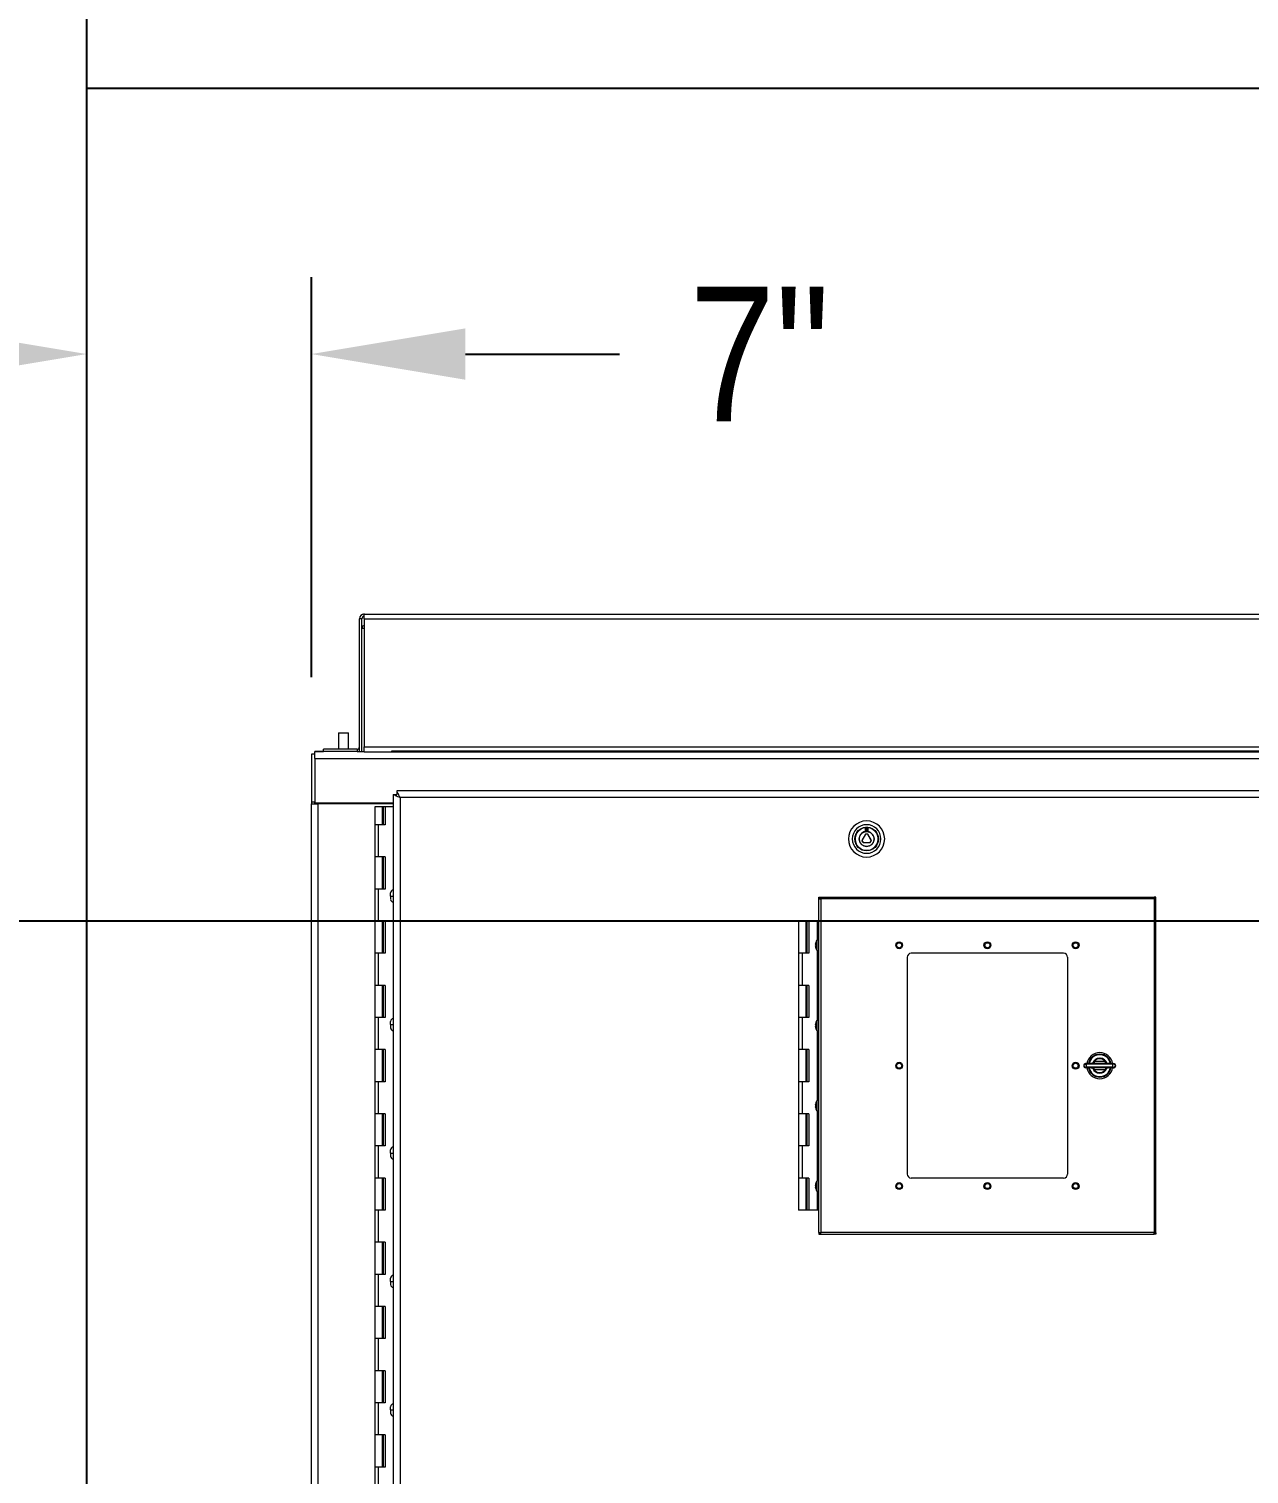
# Model space of a CAD drawing. Extents: x 1.3 to 36.8, y 1.2 to 24.4.
# Drawn here: x 16.333 to 17.125, y 21.656 to 22.594 of the extents above; entities that cross this region are included whole.
import ezdxf

# ---------------------------------------------------------------- set-up
doc = ezdxf.new("R2010")
doc.units = 0
doc.header["$LTSCALE"] = 96
doc.header["$MEASUREMENT"] = 0
doc.linetypes.add('DOT', pattern=[0.25, 0, -0.25])
doc.layers.add('Annotations', color=250, linetype='Continuous', lineweight=9)
doc.layers.add('NO PLOT - GRID', color=255, linetype='DOT', plot=False)
doc.layers.add('Non Printing', color=253, linetype='Continuous', plot=False)
doc.styles.add('Borrego', font='ARIALN.TTF')
doc.dimstyles.new('Borrego', dxfattribs={"dimtxt": 0.075, "dimasz": 0.1, "dimexe": 0.05, "dimexo": 0.05, "dimgap": 0.05, "dimtad": 0, "dimdec": 0, "dimzin": 0, "dimdsep": 46, "dimlunit": 3, "dimtxsty": 'Borrego', "dimcen": 0.05, "dimadec": 1, "dimazin": 0, "dimtfac": 1, "dimtdec": 0, "dimtofl": 0, "dimtmove": 0, "dimatfit": 3, "dimfxl": 1, "dimtolj": 1, "dimtzin": 0, "dimarcsym": 0})

# ---------------------------------------------------------------- blocks, each defined once
blk = doc.blocks.new('*D87')
at = {"layer": 'Annotations', "color": 0, "lineweight": -2}
for p, q in [((16.37077, 22.17326), (16.37077, 22.4328)), ((16.51661, 22.17326), (16.51661, 22.4328)), ((16.27077, 22.3828), (16.17077, 22.3828)), ((16.61661, 22.3828), (16.71661, 22.3828))]:
    blk.add_line(p, q, dxfattribs=at)
at = {"layer": 'Annotations', "color": 0}
for points in [[(16.27077, 22.39946), (16.27077, 22.36613), (16.37077, 22.3828)], [(16.61661, 22.39946), (16.61661, 22.36613), (16.51661, 22.3828)]]:
    blk.add_solid(points, dxfattribs=at)
at = {"layer": 'Defpoints', "color": 0}
for p in [(16.37077, 22.3828), (16.37077, 22.12326), (16.51661, 22.12326)]:
    blk.add_point(p, dxfattribs=at)
at = {"layer": 'Annotations', "color": 0, "insert": (16.80761, 22.3828), "char_height": 0.0875, "attachment_point": 5, "style": 'Borrego'}
blk.add_mtext('\\A1;7"', dxfattribs=at)

msp = doc.modelspace()

# ---------------------------------------------------------------- linework, layer by layer
msp.add_line((21.22134, 22.55513), (16.37077, 22.55513))
at = {"color": 7, "linetype": 'Continuous', "lineweight": 15}
for p, q in [((16.54942, 22.21102), (16.54786, 22.21102)), ((16.54786, 22.12482), (16.54786, 22.21102)), ((16.54942, 22.12482), (16.54942, 22.21102)), ((16.54942, 22.20505), (16.55098, 22.20505)), ((16.55098, 22.21258), (16.55098, 22.21414)), ((16.55098, 22.21412), (17.87806, 22.21412)), ((16.55098, 22.21258), (16.55098, 22.21258)), ((16.55098, 22.21099), (16.55098, 22.21258)), ((16.55098, 22.21099), (16.55098, 22.12794)), ((16.55098, 22.21099), (17.87806, 22.21099)), ((16.53416, 22.13713), (16.53416, 22.12639)), ((16.53416, 22.13713), (16.53744, 22.13713)), ((16.53744, 22.13713), (16.54072, 22.13713)), ((16.54072, 22.12639), (16.54072, 22.13713)), ((16.51879, 22.12326), (16.51661, 22.12326)), ((16.51661, 22.12326), (16.51661, 22.09206)), ((16.51879, 22.12045), (16.51879, 22.12482)), ((16.51879, 22.12482), (16.52442, 22.12482)), ((16.52317, 22.12482), (16.51879, 22.12482)), ((16.52426, 22.12482), (16.52317, 22.12482)), ((16.52442, 22.12482), (16.52442, 22.12639)), ((16.54629, 22.12639), (16.52442, 22.12639)), ((16.54629, 22.12482), (16.52442, 22.12482)), ((16.54629, 22.12639), (16.54629, 22.12482)), ((16.54629, 22.12482), (16.54786, 22.12482)), ((16.54786, 22.12482), (16.54942, 22.12482)), ((16.54942, 22.12482), (16.55098, 22.12482)), ((16.55098, 22.12794), (17.87806, 22.12794)), ((16.55098, 22.12481), (16.55098, 22.12794)), ((16.55098, 22.12481), (16.56869, 22.12481)), ((17.86036, 22.12523), (16.56869, 22.12523)), ((16.56869, 22.12523), (16.56869, 22.12481)), ((16.56869, 22.12481), (17.86036, 22.12481)), ((16.51879, 22.12045), (16.51879, 22.09159)), ((16.51879, 22.12045), (17.91025, 22.12045)), ((16.56977, 22.09707), (16.56977, 20.79841)), ((16.56977, 22.09707), (16.57196, 22.09707)), ((16.57196, 22.09647), (16.57196, 22.09722)), ((16.5727, 22.09722), (16.57196, 22.09722)), ((17.18202, 22.09941), (16.57211, 22.09941)), ((16.57211, 22.09941), (16.57211, 22.09722)), ((17.17998, 22.09503), (16.57415, 22.09503)), ((16.57415, 22.09503), (16.57415, 20.80045)), ((16.51879, 22.09206), (16.51661, 22.09206)), ((16.51661, 22.09206), (16.51661, 22.09097)), ((16.51661, 20.80451), (16.51661, 22.09097)), ((16.51661, 22.09097), (16.52098, 22.09097)), ((16.51879, 22.09097), (16.51879, 22.09159)), ((16.51879, 22.09159), (16.56977, 22.09159)), ((16.52098, 20.80451), (16.52098, 22.09097)), ((16.56977, 22.09097), (16.52098, 22.09097)), ((16.5214, 22.09159), (16.5214, 22.09097)), ((16.5227, 22.09159), (16.5227, 22.09097)), ((16.55775, 22.08899), (16.55775, 22.07732)), ((16.56275, 22.08899), (16.55775, 22.08899)), ((16.56275, 22.07732), (16.56275, 22.08899)), ((16.56345, 22.08899), (16.56275, 22.08899)), ((16.56345, 22.07732), (16.56345, 22.08899)), ((16.56442, 22.08899), (16.56345, 22.08899)), ((16.56442, 22.08899), (16.56442, 22.07732)), ((16.56977, 22.08899), (16.56442, 22.08899)), ((16.55775, 22.07732), (16.55775, 22.05649)), ((16.56025, 22.07732), (16.55775, 22.07732)), ((16.56025, 22.07732), (16.55775, 22.07732)), ((16.56025, 22.05649), (16.56025, 22.07732)), ((16.56442, 22.07732), (16.56025, 22.07732)), ((16.87623, 22.07297), (16.87623, 22.07561)), ((16.87706, 22.07564), (16.87706, 22.07304)), ((16.8779, 22.07561), (16.8779, 22.07297)), ((16.87629, 22.07129), (16.87396, 22.06726)), ((16.87402, 22.06726), (16.87396, 22.06726)), ((16.87632, 22.07125), (16.87402, 22.06726)), ((16.87474, 22.06592), (16.87476, 22.06597)), ((16.87474, 22.06592), (16.87939, 22.06592)), ((16.87476, 22.06597), (16.87937, 22.06597)), ((16.87629, 22.07129), (16.87632, 22.07125)), ((16.87784, 22.07129), (16.87781, 22.07125)), ((16.88011, 22.06726), (16.87781, 22.07125)), ((16.88017, 22.06726), (16.87784, 22.07129)), ((16.87939, 22.06592), (16.87937, 22.06597)), ((16.88017, 22.06726), (16.88011, 22.06726)), ((16.55775, 22.05649), (16.55775, 22.03566)), ((16.56025, 22.05649), (16.55775, 22.05649)), ((16.56025, 22.05649), (16.55775, 22.05649)), ((16.56442, 22.05649), (16.56025, 22.05649)), ((16.56275, 22.03566), (16.56275, 22.05649)), ((16.56345, 22.03566), (16.56345, 22.05649)), ((16.56442, 22.05649), (16.56442, 22.03566)), ((16.55775, 22.03566), (16.55775, 22.01482)), ((16.56025, 22.03566), (16.55775, 22.03566)), ((16.56025, 22.03566), (16.55775, 22.03566)), ((16.56025, 22.01482), (16.56025, 22.03566)), ((16.56442, 22.03566), (16.56025, 22.03566)), ((16.568, 22.03107), (16.568, 22.03314)), ((16.568, 22.03107), (16.568, 22.02902)), ((16.84608, 22.03045), (16.84727, 22.03045)), ((16.84608, 22.02947), (16.84608, 22.03045)), ((16.84608, 22.02947), (16.84727, 22.02947)), ((16.84608, 21.81288), (16.84608, 22.02926)), ((16.84608, 22.02926), (16.84727, 22.02926)), ((16.84727, 22.03045), (17.06365, 22.03045)), ((16.84727, 22.03045), (16.84727, 22.02926)), ((17.06365, 22.02926), (16.84727, 22.02926)), ((16.84727, 22.02926), (16.84727, 21.81288)), ((17.06365, 22.03045), (17.06365, 22.02926)), ((17.06483, 22.03045), (17.06365, 22.03045)), ((17.06483, 22.02947), (17.06365, 22.02947)), ((17.06365, 22.02926), (17.06365, 21.81288)), ((17.06483, 22.02926), (17.06365, 22.02926)), ((17.06483, 22.02947), (17.06483, 22.03045)), ((17.06483, 21.81288), (17.06483, 22.02926)), ((16.55775, 22.01482), (16.55775, 21.99399)), ((16.56025, 22.01482), (16.55775, 22.01482)), ((16.56025, 22.01482), (16.55775, 22.01482)), ((16.56442, 22.01482), (16.56025, 22.01482)), ((16.56275, 21.99399), (16.56275, 22.01482)), ((16.56345, 21.99399), (16.56345, 22.01482)), ((16.56442, 22.01482), (16.56442, 21.99399)), ((16.83286, 22.01482), (16.83286, 21.99399)), ((16.83786, 22.01482), (16.83286, 22.01482)), ((16.83786, 21.99399), (16.83786, 22.01482)), ((16.83856, 22.01482), (16.83786, 22.01482)), ((16.83856, 21.99399), (16.83856, 22.01482)), ((16.83952, 22.01482), (16.83856, 22.01482)), ((16.83952, 22.01482), (16.83952, 21.99399)), ((16.8452, 22.01482), (16.83952, 22.01482)), ((16.84608, 22.01482), (16.8452, 22.01482)), ((16.8452, 22.00255), (16.8452, 22.01482)), ((16.84474, 21.9992), (16.84474, 22.00242)), ((16.84474, 21.99597), (16.84474, 21.9992)), ((16.84608, 22.00255), (16.84499, 22.00255)), ((16.84499, 21.9992), (16.84499, 22.00255)), ((16.84499, 21.99584), (16.84499, 21.9992)), ((16.55775, 21.99399), (16.55775, 21.97316)), ((16.56025, 21.99399), (16.55775, 21.99399)), ((16.56025, 21.99399), (16.55775, 21.99399)), ((16.56025, 21.97316), (16.56025, 21.99399)), ((16.56442, 21.99399), (16.56025, 21.99399)), ((16.83286, 21.99399), (16.83286, 21.97316)), ((16.83536, 21.99399), (16.83286, 21.99399)), ((16.83536, 21.99399), (16.83286, 21.99399)), ((16.83536, 21.97316), (16.83536, 21.99399)), ((16.83952, 21.99399), (16.83536, 21.99399)), ((16.84499, 21.99584), (16.84608, 21.99584)), ((16.8452, 21.95047), (16.8452, 21.99584)), ((16.90338, 21.99139), (16.90338, 21.85076)), ((17.00494, 21.99399), (16.90598, 21.99399)), ((17.00754, 21.99139), (17.00754, 21.85076)), ((16.55775, 21.97316), (16.55775, 21.95232)), ((16.56025, 21.97316), (16.55775, 21.97316)), ((16.56025, 21.97316), (16.55775, 21.97316)), ((16.56442, 21.97316), (16.56025, 21.97316)), ((16.56275, 21.95232), (16.56275, 21.97316)), ((16.56345, 21.95232), (16.56345, 21.97316)), ((16.56442, 21.97316), (16.56442, 21.95232)), ((16.83286, 21.97316), (16.83286, 21.95232)), ((16.83536, 21.97316), (16.83286, 21.97316)), ((16.83536, 21.97316), (16.83286, 21.97316)), ((16.83952, 21.97316), (16.83536, 21.97316)), ((16.83786, 21.95232), (16.83786, 21.97316)), ((16.83856, 21.95232), (16.83856, 21.97316)), ((16.83952, 21.97316), (16.83952, 21.95232)), ((16.55775, 21.95232), (16.55775, 21.93149)), ((16.56025, 21.95232), (16.55775, 21.95232)), ((16.56025, 21.95232), (16.55775, 21.95232)), ((16.56025, 21.93149), (16.56025, 21.95232)), ((16.56442, 21.95232), (16.56025, 21.95232)), ((16.83286, 21.95232), (16.83286, 21.93149)), ((16.83536, 21.95232), (16.83286, 21.95232)), ((16.83536, 21.95232), (16.83286, 21.95232)), ((16.83536, 21.93149), (16.83536, 21.95232)), ((16.83952, 21.95232), (16.83536, 21.95232)), ((16.568, 21.94774), (16.568, 21.94981)), ((16.568, 21.94774), (16.568, 21.94568)), ((16.84474, 21.94712), (16.84474, 21.95034)), ((16.84474, 21.94389), (16.84474, 21.94712)), ((16.84608, 21.95047), (16.84499, 21.95047)), ((16.84499, 21.94712), (16.84499, 21.95047)), ((16.84499, 21.94376), (16.84499, 21.94712)), ((16.84499, 21.94376), (16.84608, 21.94376)), ((16.8452, 21.89839), (16.8452, 21.94376)), ((16.55775, 21.93149), (16.55775, 21.91066)), ((16.56025, 21.93149), (16.55775, 21.93149)), ((16.56025, 21.93149), (16.55775, 21.93149)), ((16.56442, 21.93149), (16.56025, 21.93149)), ((16.56275, 21.91066), (16.56275, 21.93149)), ((16.56345, 21.91066), (16.56345, 21.93149)), ((16.56442, 21.93149), (16.56442, 21.91066)), ((16.83286, 21.93149), (16.83286, 21.91066)), ((16.83536, 21.93149), (16.83286, 21.93149)), ((16.83536, 21.93149), (16.83286, 21.93149)), ((16.83952, 21.93149), (16.83536, 21.93149)), ((16.83786, 21.91066), (16.83786, 21.93149)), ((16.83856, 21.91066), (16.83856, 21.93149)), ((16.83952, 21.93149), (16.83952, 21.91066)), ((17.02469, 21.92368), (17.02469, 21.92247)), ((17.03207, 21.92368), (17.02469, 21.92368)), ((17.03207, 21.92247), (17.03207, 21.92368)), ((17.01983, 21.92243), (17.0191, 21.92243)), ((17.01983, 21.91972), (17.0191, 21.91972)), ((17.03692, 21.92243), (17.01983, 21.92243)), ((17.01983, 21.92243), (17.01983, 21.92212)), ((17.01983, 21.92003), (17.01983, 21.92212)), ((17.03692, 21.92212), (17.01983, 21.92212)), ((17.03692, 21.92003), (17.01983, 21.92003)), ((17.01983, 21.91972), (17.01983, 21.92003)), ((17.03692, 21.91972), (17.01983, 21.91972)), ((17.02296, 21.92243), (17.02043, 21.92243)), ((17.02296, 21.91972), (17.02043, 21.91972)), ((17.02383, 21.92243), (17.02296, 21.92243)), ((17.02383, 21.91972), (17.02296, 21.91972)), ((17.02383, 21.9193), (17.02406, 21.91897)), ((17.02385, 21.92279), (17.02401, 21.92314)), ((17.02385, 21.91936), (17.02401, 21.919)), ((17.02406, 21.92318), (17.02394, 21.92301)), ((17.02469, 21.91847), (17.02469, 21.91968)), ((17.03207, 21.91847), (17.02469, 21.91847)), ((17.03207, 21.91968), (17.03207, 21.91847)), ((17.03269, 21.91897), (17.03281, 21.91913)), ((17.03274, 21.92314), (17.0329, 21.92279)), ((17.03274, 21.919), (17.0329, 21.91936)), ((17.03379, 21.92243), (17.03293, 21.92243)), ((17.03379, 21.91972), (17.03293, 21.91972)), ((17.03632, 21.92243), (17.03379, 21.92243)), ((17.03632, 21.91972), (17.03379, 21.91972)), ((17.03692, 21.92243), (17.03692, 21.92212)), ((17.03692, 21.92243), (17.03765, 21.92243)), ((17.03692, 21.92003), (17.03692, 21.92212)), ((17.03692, 21.91972), (17.03692, 21.92003)), ((17.03692, 21.91972), (17.03765, 21.91972)), ((16.55775, 21.91066), (16.55775, 21.88982)), ((16.56025, 21.91066), (16.55775, 21.91066)), ((16.56025, 21.91066), (16.55775, 21.91066)), ((16.56025, 21.88982), (16.56025, 21.91066)), ((16.56442, 21.91066), (16.56025, 21.91066)), ((16.83286, 21.91066), (16.83286, 21.88982)), ((16.83536, 21.91066), (16.83286, 21.91066)), ((16.83536, 21.91066), (16.83286, 21.91066)), ((16.83536, 21.88982), (16.83536, 21.91066)), ((16.83952, 21.91066), (16.83536, 21.91066)), ((16.84474, 21.89503), (16.84474, 21.89826)), ((16.84608, 21.89839), (16.84499, 21.89839)), ((16.84499, 21.89503), (16.84499, 21.89839)), ((16.55775, 21.88982), (16.55775, 21.86899)), ((16.56025, 21.88982), (16.55775, 21.88982)), ((16.56025, 21.88982), (16.55775, 21.88982)), ((16.56442, 21.88982), (16.56025, 21.88982)), ((16.56275, 21.86899), (16.56275, 21.88982)), ((16.56345, 21.86899), (16.56345, 21.88982)), ((16.56442, 21.88982), (16.56442, 21.86899)), ((16.83286, 21.88982), (16.83286, 21.86899)), ((16.83536, 21.88982), (16.83286, 21.88982)), ((16.83536, 21.88982), (16.83286, 21.88982)), ((16.83952, 21.88982), (16.83536, 21.88982)), ((16.83786, 21.86899), (16.83786, 21.88982)), ((16.83856, 21.86899), (16.83856, 21.88982)), ((16.83952, 21.88982), (16.83952, 21.86899)), ((16.84474, 21.89181), (16.84474, 21.89503)), ((16.84499, 21.89168), (16.84499, 21.89503)), ((16.84499, 21.89168), (16.84608, 21.89168)), ((16.8452, 21.8463), (16.8452, 21.89168)), ((16.55775, 21.86899), (16.55775, 21.84816)), ((16.56025, 21.86899), (16.55775, 21.86899)), ((16.56025, 21.86899), (16.55775, 21.86899)), ((16.56025, 21.84816), (16.56025, 21.86899)), ((16.56442, 21.86899), (16.56025, 21.86899)), ((16.83286, 21.86899), (16.83286, 21.84816)), ((16.83536, 21.86899), (16.83286, 21.86899)), ((16.83536, 21.86899), (16.83286, 21.86899)), ((16.83536, 21.84816), (16.83536, 21.86899)), ((16.83952, 21.86899), (16.83536, 21.86899)), ((16.568, 21.86441), (16.568, 21.86648)), ((16.568, 21.86441), (16.568, 21.86235)), ((16.55775, 21.84816), (16.55775, 21.82732)), ((16.56025, 21.84816), (16.55775, 21.84816)), ((16.56025, 21.84816), (16.55775, 21.84816)), ((16.56442, 21.84816), (16.56025, 21.84816)), ((16.56275, 21.82732), (16.56275, 21.84816)), ((16.56345, 21.82732), (16.56345, 21.84816)), ((16.56442, 21.84816), (16.56442, 21.82732)), ((16.83286, 21.84816), (16.83286, 21.82732)), ((16.83536, 21.84816), (16.83286, 21.84816)), ((16.83536, 21.84816), (16.83286, 21.84816)), ((16.83952, 21.84816), (16.83536, 21.84816)), ((16.83786, 21.82732), (16.83786, 21.84816)), ((16.83856, 21.82732), (16.83856, 21.84816)), ((16.83952, 21.84816), (16.83952, 21.82732)), ((16.84474, 21.84295), (16.84474, 21.84617)), ((16.84474, 21.83972), (16.84474, 21.84295)), ((16.84608, 21.8463), (16.84499, 21.8463)), ((16.84499, 21.84295), (16.84499, 21.8463)), ((16.84499, 21.83959), (16.84499, 21.84295)), ((16.84499, 21.83959), (16.84608, 21.83959)), ((16.8452, 21.82732), (16.8452, 21.83959)), ((17.00494, 21.84816), (16.90598, 21.84816)), ((16.55775, 21.82732), (16.55775, 21.80649)), ((16.56025, 21.82732), (16.55775, 21.82732)), ((16.56025, 21.82732), (16.55775, 21.82732)), ((16.56025, 21.80649), (16.56025, 21.82732)), ((16.56442, 21.82732), (16.56025, 21.82732)), ((16.83786, 21.82732), (16.83286, 21.82732)), ((16.83856, 21.82732), (16.83786, 21.82732)), ((16.83952, 21.82732), (16.83856, 21.82732)), ((16.8452, 21.82732), (16.83952, 21.82732)), ((16.84608, 21.82732), (16.8452, 21.82732)), ((16.84608, 21.81288), (16.84727, 21.81288)), ((16.84608, 21.81268), (16.84727, 21.81268)), ((16.84608, 21.81268), (16.84608, 21.8117)), ((16.84608, 21.8117), (16.84727, 21.8117)), ((17.06365, 21.81288), (16.84727, 21.81288)), ((16.84727, 21.8117), (16.84727, 21.81288)), ((16.84727, 21.8117), (17.06365, 21.8117)), ((17.06365, 21.8117), (17.06365, 21.81288)), ((17.06483, 21.81288), (17.06365, 21.81288)), ((17.06483, 21.81268), (17.06365, 21.81268)), ((17.06483, 21.8117), (17.06365, 21.8117)), ((17.06483, 21.81268), (17.06483, 21.8117)), ((16.55775, 21.80649), (16.55775, 21.78566)), ((16.56025, 21.80649), (16.55775, 21.80649)), ((16.56025, 21.80649), (16.55775, 21.80649)), ((16.56442, 21.80649), (16.56025, 21.80649)), ((16.56275, 21.78566), (16.56275, 21.80649)), ((16.56345, 21.78566), (16.56345, 21.80649)), ((16.56442, 21.80649), (16.56442, 21.78566)), ((16.55775, 21.78566), (16.55775, 21.76482)), ((16.56025, 21.78566), (16.55775, 21.78566)), ((16.56025, 21.78566), (16.55775, 21.78566)), ((16.56025, 21.76482), (16.56025, 21.78566)), ((16.56442, 21.78566), (16.56025, 21.78566)), ((16.568, 21.78107), (16.568, 21.78314)), ((16.568, 21.78107), (16.568, 21.77902)), ((16.55775, 21.76482), (16.55775, 21.74399)), ((16.56025, 21.76482), (16.55775, 21.76482)), ((16.56025, 21.76482), (16.55775, 21.76482)), ((16.56442, 21.76482), (16.56025, 21.76482)), ((16.56275, 21.74399), (16.56275, 21.76482)), ((16.56345, 21.74399), (16.56345, 21.76482)), ((16.56442, 21.76482), (16.56442, 21.74399)), ((16.55775, 21.74399), (16.55775, 21.72316)), ((16.56025, 21.74399), (16.55775, 21.74399)), ((16.56025, 21.74399), (16.55775, 21.74399)), ((16.56025, 21.72316), (16.56025, 21.74399)), ((16.56442, 21.74399), (16.56025, 21.74399)), ((16.55775, 21.72316), (16.55775, 21.70232)), ((16.56025, 21.72316), (16.55775, 21.72316)), ((16.56025, 21.72316), (16.55775, 21.72316)), ((16.56442, 21.72316), (16.56025, 21.72316)), ((16.56275, 21.70232), (16.56275, 21.72316)), ((16.56345, 21.70232), (16.56345, 21.72316)), ((16.56442, 21.72316), (16.56442, 21.70232)), ((16.55775, 21.70232), (16.55775, 21.68149)), ((16.56025, 21.70232), (16.55775, 21.70232)), ((16.56025, 21.70232), (16.55775, 21.70232)), ((16.56025, 21.68149), (16.56025, 21.70232)), ((16.56442, 21.70232), (16.56025, 21.70232)), ((16.568, 21.69774), (16.568, 21.69981)), ((16.568, 21.69774), (16.568, 21.69568)), ((16.55775, 21.68149), (16.55775, 21.66066)), ((16.56025, 21.68149), (16.55775, 21.68149)), ((16.56025, 21.68149), (16.55775, 21.68149)), ((16.56442, 21.68149), (16.56025, 21.68149)), ((16.56275, 21.66066), (16.56275, 21.68149)), ((16.56345, 21.66066), (16.56345, 21.68149)), ((16.56442, 21.68149), (16.56442, 21.66066)), ((16.55775, 21.66066), (16.55775, 21.63982)), ((16.56025, 21.66066), (16.55775, 21.66066)), ((16.56025, 21.66066), (16.55775, 21.66066)), ((16.56025, 21.63982), (16.56025, 21.66066)), ((16.56442, 21.66066), (16.56025, 21.66066))]:
    msp.add_line(p, q, dxfattribs=at)
msp.add_lwpolyline([(16.37077, 20.5343), (16.37077, 23.28557)])
at = {"color": 7, "linetype": 'Continuous', "lineweight": 15, "flags": 128}
for points in [[(16.56977, 22.09707), (16.56986, 22.09703), (16.57011, 22.09692), (16.57051, 22.09673), (16.57105, 22.09647), (16.57172, 22.09617), (16.57247, 22.09581), (16.57329, 22.09543), (16.57415, 22.09503)], [(16.57415, 22.09503), (16.57379, 22.09579), (16.57345, 22.09653), (16.57313, 22.09722), (16.57284, 22.09784), (16.57258, 22.09838), (16.57238, 22.09882), (16.57223, 22.09914), (16.57214, 22.09934), (16.57211, 22.09941)], [(16.84404, 21.94751), (16.84398, 21.94752), (16.84392, 21.94752), (16.84387, 21.94753), (16.84383, 21.94753), (16.84379, 21.94753), (16.84376, 21.94754), (16.84374, 21.94754), (16.84372, 21.94754)], [(17.01983, 21.92212), (17.0195, 21.92208), (17.01919, 21.92199), (17.01891, 21.92186), (17.0188, 21.92179), (17.01873, 21.92175), (17.0187, 21.92173), (17.01868, 21.92172), (17.01868, 21.92171), (17.01867, 21.92171), (17.01867, 21.92171), (17.01867, 21.92171), (17.01867, 21.92171), (17.01867, 21.92171), (17.01867, 21.92171), (17.01867, 21.92171), (17.01867, 21.92171), (17.01867, 21.92171), (17.01867, 21.92171), (17.01867, 21.92171), (17.01866, 21.9217), (17.0186, 21.92166), (17.01825, 21.92138), (17.01808, 21.92121), (17.018, 21.92113), (17.01796, 21.92107)], [(17.02292, 21.92243), (17.0234, 21.92252), (17.02385, 21.92279)], [(17.02292, 21.91972), (17.0234, 21.91963), (17.02385, 21.91936)], [(17.0329, 21.92279), (17.03335, 21.92252), (17.03384, 21.92243)], [(17.0329, 21.91936), (17.03341, 21.91965), (17.03384, 21.91972)]]:
    msp.add_lwpolyline(points, dxfattribs=at)
at = {"color": 7, "linetype": 'Continuous', "lineweight": 15, "extrusion": (-6.91687e-15, 4.05202e-15, -1)}
for radius in [0.01172, 0.00929]:
    msp.add_circle((-16.87706, 22.06816), radius, dxfattribs=at)
at = {"color": 7, "linetype": 'Continuous', "lineweight": 15}
for centre, radius in [((16.87706, 22.06816), 0.00769), ((16.87706, 22.06816), 0.00753), ((16.87706, 22.06816), 0.00483), ((16.89817, 21.9992), 0.00222), ((16.89817, 21.9992), 0.00222), ((16.89817, 21.9992), 0.00164), ((16.95546, 21.9992), 0.00222), ((16.95546, 21.9992), 0.00222), ((16.95546, 21.9992), 0.00164), ((17.01275, 21.9992), 0.00222), ((17.01275, 21.9992), 0.00222), ((17.01275, 21.9992), 0.00164), ((16.89817, 21.92107), 0.00222), ((16.89817, 21.92107), 0.00222), ((16.89817, 21.92107), 0.00164), ((17.01275, 21.92107), 0.00222), ((17.01275, 21.92107), 0.00222), ((17.01275, 21.92107), 0.00164), ((16.89817, 21.84295), 0.00222), ((16.89817, 21.84295), 0.00222), ((16.89817, 21.84295), 0.00164), ((16.95546, 21.84295), 0.00222), ((16.95546, 21.84295), 0.00222), ((16.95546, 21.84295), 0.00164), ((17.01275, 21.84295), 0.00222), ((17.01275, 21.84295), 0.00222), ((17.01275, 21.84295), 0.00164)]:
    msp.add_circle(centre, radius, dxfattribs=at)
for centre, radius, start, end in [((16.55098, 22.21102), 0.00313, 90.00071, 179.60258), ((16.55098, 22.21102), 0.00156, 90.00726, 179.56985), ((16.55098, 22.20505), 0.00156, 89.99851, 180), ((16.54629, 22.12795), 0.00156, 270, 0), ((16.54629, 22.12795), 0.00312, 270, 300), ((16.53572, 22.09055), 0.00365, 163.39845, 173.43757), ((16.53572, 22.09055), 0.00365, 6.56243, 16.60155), ((16.87706, 22.06816), 0.0075, 96.37937, 83.62063), ((16.87706, 22.06816), 0.00489, 99.82129, 80.17871), ((16.87706, 22.06816), 0.00323, 196.07435, 223.92927), ((16.87706, 22.06816), 0.00318, 196.48654, 223.51272), ((16.87706, 22.06816), 0.00323, 76.05918, 103.93792), ((16.87706, 22.06815), 0.00318, 76.50098, 103.50063), ((16.87707, 22.06816), 0.00318, 316.48013, 343.51974), ((16.87706, 22.06816), 0.00323, 316.06915, 343.93044), ((16.57008, 22.03302), 0.00208, 98.50886, 176.33011), ((16.57008, 22.02912), 0.00208, 183.70615, 261.48689), ((16.84919, 21.9992), 0.00548, 159.98895, 175.57309), ((16.8062, 21.57341), 0.42786, 84.92621, 84.9685), ((16.8062, 22.42499), 0.42786, 275.0315, 275.07379), ((16.84919, 21.9992), 0.00548, 184.42691, 200.01105), ((16.84916, 21.9992), 0.00547, 143.83324, 159.81444), ((16.84325, 22.00009), 0.00126, 51.22758, 51.91404), ((16.85066, 21.9992), 0.00663, 176.57477, 183.42523), ((16.84499, 22.00224), 0.000312, 90, 143.83324), ((16.84375, 21.99767), 0.000452, 307.88068, 309.80785), ((16.84916, 21.9992), 0.00547, 200.18556, 216.16676), ((16.84499, 21.99616), 0.000312, 216.16676, 270), ((16.90598, 21.99139), 0.0026, 90, 180), ((17.00494, 21.99139), 0.0026, 0, 90), ((16.57008, 21.94969), 0.00208, 98.51244, 176.30855), ((16.57008, 21.94579), 0.00208, 183.68972, 261.48769), ((16.84919, 21.94712), 0.00548, 159.99241, 175.57074), ((16.8332, 22.0676), 0.12137, 274.97346, 275.12253), ((16.84919, 21.94711), 0.00548, 184.43219, 200.00577), ((16.84916, 21.94712), 0.00547, 143.83324, 159.81444), ((16.84441, 21.94947), 0.000605, 230.39066, 231.82961), ((16.85066, 21.94712), 0.00663, 176.57491, 183.42509), ((16.84375, 21.94559), 0.000452, 307.88068, 309.80785), ((16.84916, 21.94712), 0.00547, 200.18556, 216.16676), ((16.84499, 21.95016), 0.000312, 90, 143.83324), ((16.84499, 21.94407), 0.000312, 216.16676, 270), ((17.02838, 21.92107), 0.00846, 9.21261, 170.78739), ((17.02838, 21.92107), 0.00741, 10.53266, 169.46734), ((17.02838, 21.92107), 0.00709, 11.01709, 168.98291), ((17.02838, 21.92107), 0.00491, 16.02212, 156.24375), ((17.02838, 21.92107), 0.00483, 25.36137, 154.63863), ((17.01633, 21.93341), 0.01283, 306.77595, 310.62895), ((17.02838, 21.92107), 0.00452, 35.20109, 144.79891), ((17.03907, 21.93168), 0.01063, 228.82251, 233.48085), ((17.01931, 21.92107), 0.00135, 90, 180), ((17.0202, 21.92286), 0.00286, 218.54717, 262.71401), ((17.01931, 21.92107), 0.00135, 180, 270), ((17.02838, 21.92107), 0.00846, 189.21261, 270), ((17.02838, 21.92107), 0.00741, 190.53266, 270), ((17.02838, 21.92107), 0.00709, 191.01709, 270), ((17.02838, 21.92107), 0.00491, 202.34985, 270), ((17.0177, 21.91048), 0.01061, 48.82799, 53.4938), ((17.02838, 21.92107), 0.00483, 205.36137, 334.63863), ((17.02838, 21.92107), 0.00452, 215.20109, 324.79891), ((17.02838, 21.92107), 0.00846, 270, 351.56096), ((17.02838, 21.92107), 0.00709, 270, 348.98291), ((17.02838, 21.92107), 0.00741, 270, 349.46734), ((17.02838, 21.92107), 0.00491, 270, 336.16735), ((17.04041, 21.90874), 0.01282, 126.77718, 130.63332), ((17.03655, 21.91929), 0.00286, 38.54849, 82.70984), ((17.03658, 21.92265), 0.00272, 277.19539, 324.6049), ((17.03744, 21.92107), 0.00135, 0, 90), ((17.03744, 21.92107), 0.00135, 270, 0), ((16.84919, 21.89503), 0.00548, 159.98895, 175.57309), ((16.85462, 22.01712), 0.12215, 264.88297, 265.03108), ((16.84916, 21.89503), 0.00547, 143.83324, 159.81444), ((16.84375, 21.89656), 0.000452, 50.19216, 52.11932), ((16.85066, 21.89503), 0.00664, 176.57496, 183.42504), ((16.84499, 21.89807), 0.000312, 90, 143.83324), ((16.8062, 22.32082), 0.42786, 275.0315, 275.07379), ((16.84919, 21.89503), 0.00548, 184.43004, 200.01057), ((16.84325, 21.89414), 0.00126, 308.08596, 308.77242), ((16.84916, 21.89503), 0.00547, 200.18556, 216.16676), ((16.84499, 21.89199), 0.000312, 216.16676, 270), ((16.57008, 21.86636), 0.00208, 98.51706, 176.32191), ((16.57008, 21.86246), 0.00208, 183.67809, 261.48294), ((16.90598, 21.85076), 0.0026, 180, 270), ((17.00494, 21.85076), 0.0026, 270, 0), ((16.84919, 21.84295), 0.00548, 159.98943, 175.56996), ((16.8062, 21.41716), 0.42786, 84.92621, 84.9685), ((16.86516, 21.60106), 0.24241, 94.99833, 95.07297), ((16.84919, 21.84295), 0.00548, 184.42691, 200.01105), ((16.84916, 21.84295), 0.00547, 143.83324, 159.81444), ((16.84418, 21.84502), 0.00024, 229.29987, 232.92298), ((16.85066, 21.84295), 0.00664, 176.57496, 183.42504), ((16.84375, 21.84142), 0.000452, 307.88068, 309.80785), ((16.84916, 21.84295), 0.00547, 200.18556, 216.16676), ((16.84499, 21.84599), 0.000312, 90, 143.83324), ((16.84499, 21.83991), 0.000312, 216.16676, 270), ((16.57008, 21.78302), 0.00208, 98.51244, 176.30855), ((16.57008, 21.77912), 0.00208, 183.69145, 261.48756), ((16.57008, 21.69969), 0.00208, 98.51311, 176.29385), ((16.57008, 21.69579), 0.00208, 183.66989, 261.49114)]:
    msp.add_arc(centre, radius, start, end, dxfattribs=at)
for centre, major_axis, ratio, start_param, end_param in [((16.87693, 22.06816), (0.00749, 0), 0.999848, 1.55334, 1.664773), ((16.87719, 22.06816), (0.00749, 0), 0.999848, 1.47682, 1.588252), ((16.87702, 22.06816), (0.00488, 0), 0.999962, 1.562069, 1.733605), ((16.87711, 22.06816), (0.00488, 0), 0.999962, 1.407988, 1.579523)]:
    msp.add_ellipse(centre, major_axis=major_axis, ratio=ratio, start_param=start_param, end_param=end_param, dxfattribs=at)
for points in [[(16.568, 22.03107), (16.56805, 22.03107), (16.56814, 22.03107), (16.5686, 22.03107), (16.56917, 22.03107), (16.56958, 22.03107), (16.56977, 22.03107)], [(16.568, 21.94774), (16.56805, 21.94774), (16.56814, 21.94774), (16.5686, 21.94774), (16.56917, 21.94774), (16.56958, 21.94774), (16.56977, 21.94774)], [(16.568, 21.86441), (16.56805, 21.86441), (16.56814, 21.86441), (16.5686, 21.86441), (16.56917, 21.86441), (16.56958, 21.86441), (16.56977, 21.86441)], [(16.568, 21.78107), (16.56805, 21.78107), (16.56814, 21.78107), (16.5686, 21.78107), (16.56917, 21.78107), (16.56958, 21.78107), (16.56977, 21.78107)], [(16.568, 21.69774), (16.56805, 21.69774), (16.56814, 21.69774), (16.5686, 21.69774), (16.56917, 21.69774), (16.56958, 21.69774), (16.56977, 21.69774)]]:
    msp.add_open_spline(points, degree=3, knots=[0, 0, 0, 0, 0.272765, 0.561788, 0.787256, 1, 1, 1, 1], dxfattribs=at)
at = {"layer": 'NO PLOT - GRID'}
msp.add_line((1.64392, 21.97462), (35.16892, 21.97462), dxfattribs=at)
at = {"layer": 'Non Printing', "linetype": 'Continuous'}
msp.add_lwpolyline([(11.77771, 1.87451), (35.26892, 1.87451), (35.26892, 22.01479), (11.77771, 22.01479)], close=True, dxfattribs=at)

# ---------------------------------------------------------------- dimensions: what is measured, and where the dimension line sits
at = {"layer": 'Annotations'}
dim = msp.add_linear_dim(base=(16.37077, 22.3828), p1=(16.51661, 22.12326), p2=(16.37077, 22.12326), dimstyle='Borrego', override={"dimscale": 1, "dimtxt": 0.0875, "dimlfac": 48.000001, "dimtix": 0, "dimtofl": 0, "dimtmove": 0, "dimatfit": 3}, dxfattribs=at)
dim.commit()
dim.dimension.update_dxf_attribs({"geometry": '*D87', "text_midpoint": (16.80761, 22.3828), "dimtype": 160})

doc.saveas('drawing.dxf')
